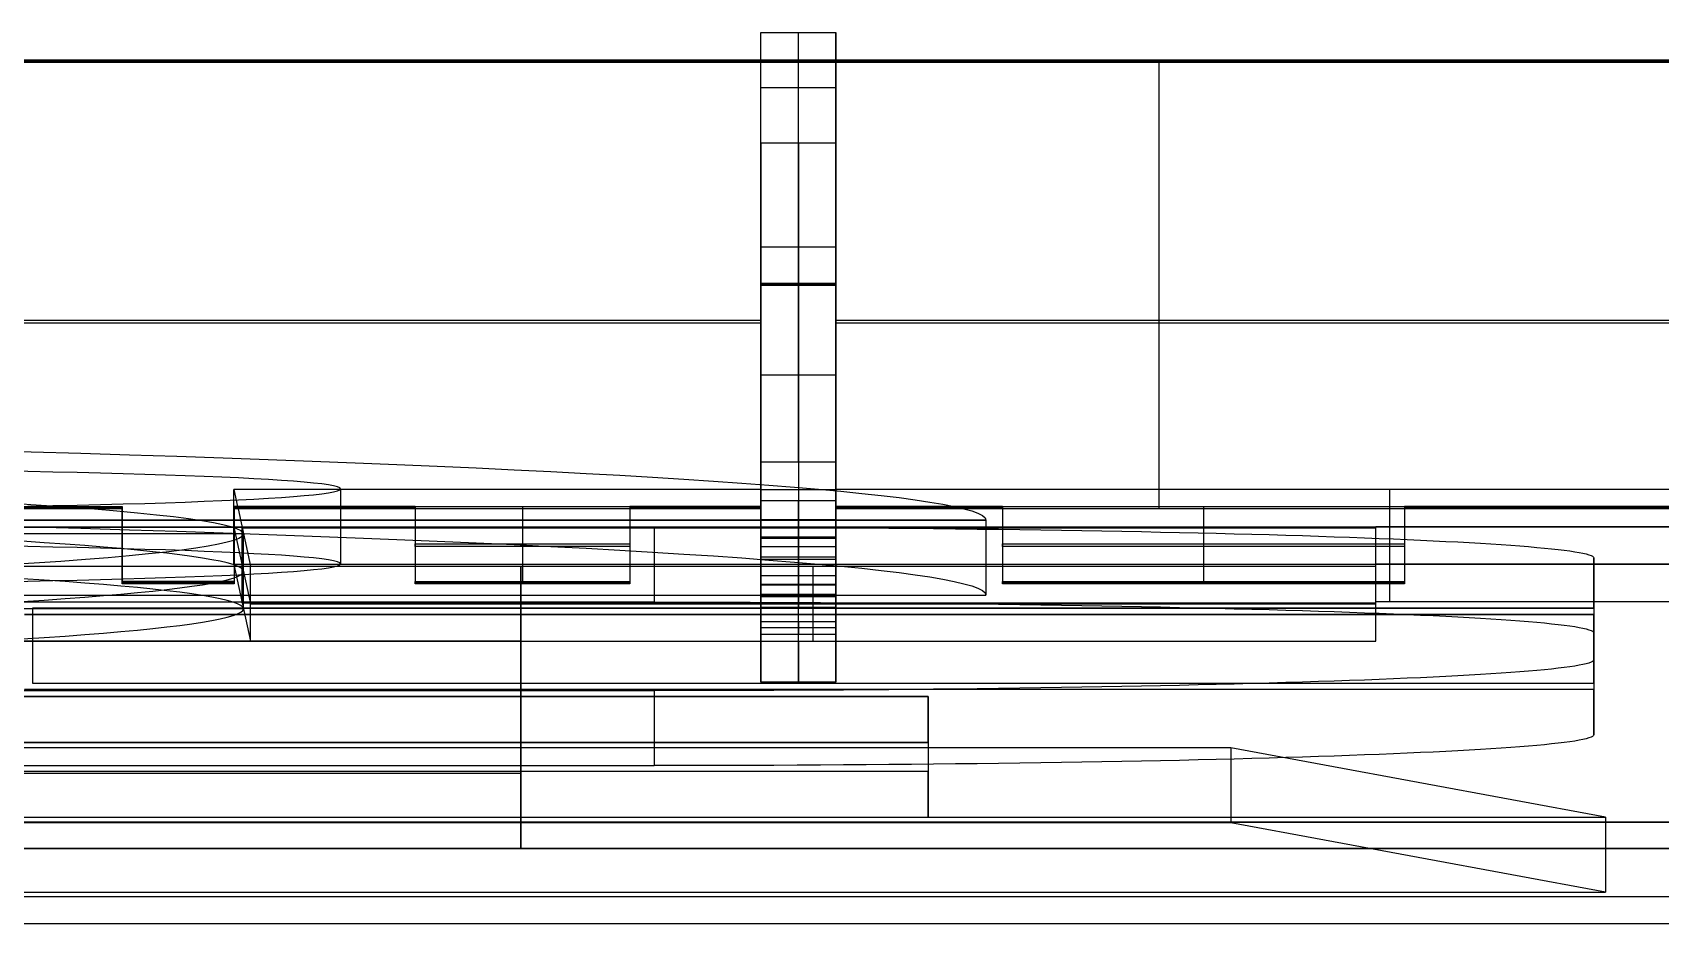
# Model space of a CAD drawing. Header units: millimetres. Extents: x 5204 to 20126, y 742 to 6062.
# Drawn here: x 12904.3 to 13121.3, y 2711.4 to 2830.2 of the extents above; entities that cross this region are included whole.
import ezdxf

# ---------------------------------------------------------------- set-up
doc = ezdxf.new("R2010")
doc.units = ezdxf.units.MM
doc.header["$MEASUREMENT"] = 0
doc.layers.add('DM', color=7, linetype='Continuous', true_color=0xbf3f3f)
doc.layers.add('LINEAS', color=5, linetype='Continuous', true_color=0x0000ff)

msp = doc.modelspace()

# ---------------------------------------------------------------- linework, layer by layer
at = {"layer": 'DM'}
for p, q in [((13001.36279, 2830.17044, 1195.14479), (13011.36279, 2830.17044, 1195.14479)), ((13001.36279, 2772.8856, 1267.23886), (13001.36279, 2830.17044, 1195.14479)), ((13001.36279, 2826.54795, 1084.55437), (13001.36279, 2830.17044, 1195.14479)), ((13006.36279, 2772.8856, 1267.23886), (13006.36279, 2830.17044, 1195.14479)), ((13006.36279, 2826.54795, 1084.55437), (13006.36279, 2830.17044, 1195.14479)), ((13011.36279, 2830.17044, 1195.14479), (13011.36279, 2772.8856, 1267.23886)), ((13011.36279, 2826.54795, 1084.55437), (13011.36279, 2830.17044, 1195.14479)), ((12800.28899, 2826.54795, 1084.55437), (13308.60892, 2826.54795, 1084.55437)), ((12800.28899, 2826.38425, 1079.55705), (13308.60892, 2826.38425, 1079.55705)), ((12800.28899, 2826.22056, 1074.55973), (13308.60892, 2826.22056, 1074.55973)), ((13001.36279, 2826.54795, 1084.55437), (13011.36279, 2826.54795, 1084.55437)), ((13001.36279, 2796.75673, 1085.53021), (13001.36279, 2826.54795, 1084.55437)), ((13001.36279, 2815.40153, 744.26781), (13001.36279, 2826.22056, 1074.55973)), ((13001.36279, 2826.22056, 1074.55973), (13011.36279, 2826.22056, 1074.55973)), ((13001.36279, 2796.42935, 1075.53557), (13001.36279, 2826.22056, 1074.55973)), ((13006.36279, 2815.40153, 744.26781), (13006.36279, 2826.22056, 1074.55973)), ((13011.36279, 2796.75673, 1085.53021), (13011.36279, 2826.54795, 1084.55437)), ((13011.36279, 2815.40153, 744.26781), (13011.36279, 2826.22056, 1074.55973)), ((13011.36279, 2796.42935, 1075.53557), (13011.36279, 2826.22056, 1074.55973)), ((13054.44895, 2826.22056, 1074.55973), (13054.44895, 2826.54795, 1084.55437)), ((13054.44895, 2766.96552, 1086.50605), (13054.44895, 2826.54795, 1084.55437)), ((13054.44895, 2766.63813, 1076.51141), (13054.44895, 2826.22056, 1074.55973)), ((13011.36279, 2822.78599, 969.7063), (13001.36279, 2822.78599, 969.7063)), ((13001.36279, 2763.20356, 971.65798), (13001.36279, 2822.78599, 969.7063)), ((13011.36279, 2763.20356, 971.65798), (13011.36279, 2822.78599, 969.7063)), ((13001.36279, 2815.40153, 744.26781), (13001.36279, 2753.52152, 676.0771)), ((13011.36279, 2815.40153, 744.26781), (13001.36279, 2815.40153, 744.26781)), ((13006.36279, 2815.40153, 744.26781), (13006.36279, 2753.52152, 676.0771)), ((13011.36279, 2753.52152, 676.0771), (13011.36279, 2815.40153, 744.26781)), ((13011.36279, 2801.52802, 1231.19182), (13001.36279, 2801.52802, 1231.19182)), ((13001.36279, 2796.75673, 1085.53021), (13011.36279, 2796.75673, 1085.53021)), ((13001.36279, 2766.96552, 1086.50605), (13001.36279, 2796.75673, 1085.53021)), ((13001.36279, 2796.42935, 1075.53557), (13001.36279, 2796.75673, 1085.53021)), ((13001.36279, 2766.96552, 1086.50605), (13001.36279, 2796.75673, 1085.53021)), ((13001.36279, 2796.75673, 1085.53021), (13011.36279, 2796.75673, 1085.53021)), ((13001.36279, 2796.42935, 1075.53557), (13001.36279, 2796.75673, 1085.53021)), ((13001.36279, 2791.75941, 1085.6939), (13001.36279, 2796.7234, 1237.23852)), ((13011.36279, 2796.59304, 1080.53289), (13001.36279, 2796.59304, 1080.53289)), ((13001.36279, 2796.59304, 1080.53289), (13001.36279, 2766.80183, 1081.50873)), ((13011.36279, 2796.59304, 1080.53289), (13001.36279, 2796.59304, 1080.53289)), ((13011.36279, 2796.42935, 1075.53557), (13001.36279, 2796.42935, 1075.53557)), ((13001.36279, 2796.42935, 1075.53557), (13001.36279, 2766.63813, 1076.51141)), ((13001.36279, 2796.42935, 1075.53557), (13001.36279, 2766.63813, 1076.51141)), ((13011.36279, 2796.42935, 1075.53557), (13001.36279, 2796.42935, 1075.53557)), ((13006.36279, 2796.75673, 1085.53021), (13006.36279, 2796.42935, 1075.53557)), ((13006.36279, 2796.75673, 1085.53021), (13006.36279, 2796.42935, 1075.53557)), ((13011.36279, 2796.75673, 1085.53021), (13011.36279, 2766.96552, 1086.50605)), ((13011.36279, 2796.42935, 1075.53557), (13011.36279, 2796.75673, 1085.53021)), ((13011.36279, 2796.75673, 1085.53021), (13011.36279, 2766.96552, 1086.50605)), ((13011.36279, 2796.42935, 1075.53557), (13011.36279, 2796.75673, 1085.53021)), ((13011.36279, 2791.75941, 1085.6939), (13011.36279, 2796.7234, 1237.23852)), ((13011.36279, 2766.80183, 1081.50873), (13011.36279, 2796.59304, 1080.53289)), ((13011.36279, 2766.63813, 1076.51141), (13011.36279, 2796.42935, 1075.53557)), ((13011.36279, 2766.63813, 1076.51141), (13011.36279, 2796.42935, 1075.53557)), ((13001.36279, 2791.75941, 1085.6939), (12754.11711, 2791.75941, 1085.6939)), ((13001.36279, 2791.43203, 1075.69926), (12754.11711, 2791.43203, 1075.69926)), ((13001.36279, 2791.43203, 1075.69926), (13001.36279, 2791.75941, 1085.6939)), ((13001.36279, 2779.2715, 704.45314), (13001.36279, 2791.43203, 1075.69926)), ((13011.36279, 2791.43203, 1075.69926), (13011.36279, 2791.75941, 1085.6939)), ((13354.7808, 2791.75941, 1085.6939), (13011.36279, 2791.75941, 1085.6939)), ((13011.36279, 2779.2715, 704.45314), (13011.36279, 2791.43203, 1075.69926)), ((13354.7808, 2791.43203, 1075.69926), (13011.36279, 2791.43203, 1075.69926)), ((13011.36279, 2784.46152, 710.17245), (13001.36279, 2784.46152, 710.17245)), ((13001.36279, 2781.86112, 1086.01813), (13001.36279, 2781.53374, 1076.02349)), ((13011.36279, 2781.86112, 1086.01813), (13011.36279, 2781.53374, 1076.02349)), ((13011.36279, 2772.8856, 1267.23886), (13001.36279, 2772.8856, 1267.23886)), ((13001.36279, 2772.8856, 1267.23886), (13001.36279, 2762.89096, 1267.56624)), ((13006.36279, 2772.8856, 1267.23886), (13006.36279, 2762.89096, 1267.56624)), ((13011.36279, 2772.8856, 1267.23886), (13011.36279, 2762.89096, 1267.56624)), ((12931.11074, 2759.22307, 1155.5902), (12931.11074, 2769.21771, 1155.26281)), ((12931.11074, 2769.21771, 1155.26281), (12931.60008, 2766.96552, 1086.50605)), ((13001.36279, 2769.21771, 1155.26281), (12931.11074, 2769.21771, 1155.26281)), ((12945.32162, 2769.32003, 1463.83791), (12945.32162, 2759.32539, 1464.1653)), ((13001.36279, 2759.22307, 1155.5902), (13001.36279, 2769.21771, 1155.26281)), ((13001.36279, 2769.21771, 1155.26281), (13001.36279, 2767.70407, 1109.05304)), ((13001.36279, 2769.21771, 1155.26281), (13011.36279, 2769.21771, 1155.26281)), ((13001.36279, 2759.22307, 1155.5902), (13001.36279, 2769.21771, 1155.26281)), ((13001.36279, 2769.21771, 1155.26281), (13001.36279, 2767.70407, 1109.05304)), ((13001.36279, 2769.21771, 1155.26281), (13011.36279, 2769.21771, 1155.26281)), ((13239.21879, 2769.21771, 1155.26281), (13011.36279, 2769.21771, 1155.26281)), ((13011.36279, 2759.22307, 1155.5902), (13011.36279, 2769.21771, 1155.26281)), ((13011.36279, 2769.21771, 1155.26281), (13011.36279, 2767.70407, 1109.05304)), ((13011.36279, 2759.22307, 1155.5902), (13011.36279, 2769.21771, 1155.26281)), ((13011.36279, 2769.21771, 1155.26281), (13011.36279, 2767.70407, 1109.05304)), ((13085.16477, 2759.22307, 1155.5902), (13085.16477, 2769.21771, 1155.26281)), ((13085.16477, 2766.96552, 1086.50605), (13085.16477, 2769.21771, 1155.26281)), ((12795.67267, 2766.96552, 1086.50605), (12916.19874, 2766.96552, 1086.50605)), ((12916.19874, 2766.80183, 1081.50873), (12795.67267, 2766.80183, 1081.50873)), ((12916.19874, 2766.63813, 1076.51141), (12795.67267, 2766.63813, 1076.51141)), ((12916.19874, 2766.96552, 1086.50605), (12916.19874, 2756.97088, 1086.83344)), ((12916.19874, 2766.63813, 1076.51141), (12916.19874, 2766.96552, 1086.50605)), ((12916.19874, 2756.80719, 1081.83612), (12916.19874, 2766.80183, 1081.50873)), ((12916.19874, 2756.64349, 1076.8388), (12916.19874, 2766.63813, 1076.51141)), ((12931.12633, 2766.96552, 1086.50605), (12931.12633, 2756.97088, 1086.83344)), ((12931.12633, 2766.63813, 1076.51141), (12931.12633, 2766.96552, 1086.50605)), ((12955.26469, 2766.96552, 1086.50605), (12931.12633, 2766.96552, 1086.50605)), ((12931.12633, 2766.80183, 1081.50873), (12931.12633, 2756.80719, 1081.83612)), ((12955.26469, 2766.80183, 1081.50873), (12931.12633, 2766.80183, 1081.50873)), ((12931.12633, 2766.63813, 1076.51141), (12931.12633, 2756.64349, 1076.8388)), ((12955.26469, 2766.63813, 1076.51141), (12931.12633, 2766.63813, 1076.51141)), ((12955.26469, 2766.96552, 1086.50605), (12931.60008, 2766.96552, 1086.50605)), ((12931.60008, 2766.96552, 1086.50605), (12931.67121, 2766.63813, 1076.51141)), ((12955.26469, 2766.63813, 1076.51141), (12931.67121, 2766.63813, 1076.51141)), ((12931.67121, 2766.63813, 1076.51141), (12933.33105, 2758.99874, 843.28991)), ((12955.26469, 2766.96552, 1086.50605), (12955.26469, 2756.97088, 1086.83344)), ((12955.26469, 2766.96552, 1086.50605), (12983.88376, 2766.96552, 1086.50605)), ((12955.26469, 2766.63813, 1076.51141), (12955.26469, 2766.96552, 1086.50605)), ((12955.26469, 2766.96552, 1086.50605), (12955.26469, 2756.97088, 1086.83344)), ((12955.26469, 2766.63813, 1076.51141), (12955.26469, 2766.96552, 1086.50605)), ((12955.26469, 2766.96552, 1086.50605), (12983.88376, 2766.96552, 1086.50605)), ((12955.26469, 2766.80183, 1081.50873), (12955.26469, 2756.80719, 1081.83612)), ((12955.26469, 2766.80183, 1081.50873), (12955.26469, 2756.80719, 1081.83612)), ((12955.26469, 2766.63813, 1076.51141), (12955.26469, 2756.64349, 1076.8388)), ((12983.88376, 2766.63813, 1076.51141), (12955.26469, 2766.63813, 1076.51141)), ((12955.26469, 2766.63813, 1076.51141), (12955.26469, 2756.64349, 1076.8388)), ((12983.88376, 2766.63813, 1076.51141), (12955.26469, 2766.63813, 1076.51141)), ((12969.57422, 2766.96552, 1086.50605), (12969.57422, 2756.97088, 1086.83344)), ((12969.57422, 2766.96552, 1086.50605), (12969.57422, 2756.97088, 1086.83344)), ((12969.57422, 2766.63813, 1076.51141), (12969.57422, 2756.64349, 1076.8388)), ((12969.57422, 2766.63813, 1076.51141), (12969.57422, 2756.64349, 1076.8388)), ((12983.88376, 2766.96552, 1086.50605), (12983.88376, 2756.97088, 1086.83344)), ((12983.88376, 2766.96552, 1086.50605), (12983.88376, 2766.63813, 1076.51141)), ((13001.36279, 2766.96552, 1086.50605), (12983.88376, 2766.96552, 1086.50605)), ((13001.36279, 2766.96552, 1086.50605), (12983.88376, 2766.96552, 1086.50605)), ((12983.88376, 2766.96552, 1086.50605), (12983.88376, 2756.97088, 1086.83344)), ((12983.88376, 2766.96552, 1086.50605), (12983.88376, 2766.63813, 1076.51141)), ((12983.88376, 2766.80183, 1081.50873), (12983.88376, 2756.80719, 1081.83612)), ((13001.36279, 2766.80183, 1081.50873), (12983.88376, 2766.80183, 1081.50873)), ((12983.88376, 2766.80183, 1081.50873), (12983.88376, 2756.80719, 1081.83612)), ((12983.88376, 2766.63813, 1076.51141), (12983.88376, 2756.64349, 1076.8388)), ((13001.36279, 2766.63813, 1076.51141), (12983.88376, 2766.63813, 1076.51141)), ((13001.36279, 2766.63813, 1076.51141), (12983.88376, 2766.63813, 1076.51141)), ((12983.88376, 2766.63813, 1076.51141), (12983.88376, 2756.64349, 1076.8388)), ((13001.36279, 2757.70943, 1109.38042), (13001.36279, 2767.70407, 1109.05304)), ((13001.36279, 2767.70407, 1109.05304), (13001.36279, 2766.96552, 1086.50605)), ((13011.36279, 2767.70407, 1109.05304), (13001.36279, 2767.70407, 1109.05304)), ((13001.36279, 2757.70943, 1109.38042), (13001.36279, 2767.70407, 1109.05304)), ((13011.36279, 2767.70407, 1109.05304), (13001.36279, 2767.70407, 1109.05304)), ((13001.36279, 2767.70407, 1109.05304), (13001.36279, 2766.96552, 1086.50605)), ((13001.36279, 2766.63813, 1076.51141), (13001.36279, 2766.96552, 1086.50605)), ((13001.36279, 2766.63813, 1076.51141), (13001.36279, 2766.96552, 1086.50605)), ((13001.36279, 2766.63813, 1076.51141), (13001.36279, 2766.96552, 1086.50605)), ((13001.36279, 2766.63813, 1076.51141), (13001.36279, 2765.25326, 1034.23283)), ((13001.36279, 2766.63813, 1076.51141), (13001.36279, 2765.25326, 1034.23283)), ((13006.36279, 2757.70943, 1109.38042), (13006.36279, 2767.70407, 1109.05304)), ((13006.36279, 2757.70943, 1109.38042), (13006.36279, 2767.70407, 1109.05304)), ((13011.36279, 2757.70943, 1109.38042), (13011.36279, 2767.70407, 1109.05304)), ((13011.36279, 2766.96552, 1086.50605), (13011.36279, 2767.70407, 1109.05304)), ((13011.36279, 2757.70943, 1109.38042), (13011.36279, 2767.70407, 1109.05304)), ((13011.36279, 2766.96552, 1086.50605), (13011.36279, 2767.70407, 1109.05304)), ((13033.56032, 2766.96552, 1086.50605), (13011.36279, 2766.96552, 1086.50605)), ((13011.36279, 2766.96552, 1086.50605), (13011.36279, 2766.63813, 1076.51141)), ((13011.36279, 2766.96552, 1086.50605), (13011.36279, 2766.63813, 1076.51141)), ((13011.36279, 2766.96552, 1086.50605), (13011.36279, 2766.63813, 1076.51141)), ((13033.56032, 2766.96552, 1086.50605), (13011.36279, 2766.96552, 1086.50605)), ((13033.56032, 2766.80183, 1081.50873), (13011.36279, 2766.80183, 1081.50873)), ((13011.36279, 2765.25326, 1034.23283), (13011.36279, 2766.63813, 1076.51141)), ((13033.56032, 2766.63813, 1076.51141), (13011.36279, 2766.63813, 1076.51141)), ((13011.36279, 2765.25326, 1034.23283), (13011.36279, 2766.63813, 1076.51141)), ((13033.56032, 2766.63813, 1076.51141), (13011.36279, 2766.63813, 1076.51141)), ((13033.56032, 2766.96552, 1086.50605), (13033.56032, 2756.97088, 1086.83344)), ((13033.56032, 2766.96552, 1086.50605), (13087.1364, 2766.96552, 1086.50605)), ((13033.56032, 2766.63813, 1076.51141), (13033.56032, 2766.96552, 1086.50605)), ((13033.56032, 2766.96552, 1086.50605), (13033.56032, 2756.97088, 1086.83344)), ((13033.56032, 2766.63813, 1076.51141), (13033.56032, 2766.96552, 1086.50605)), ((13033.56032, 2766.96552, 1086.50605), (13087.1364, 2766.96552, 1086.50605)), ((13033.56032, 2766.80183, 1081.50873), (13033.56032, 2756.80719, 1081.83612)), ((13033.56032, 2766.80183, 1081.50873), (13033.56032, 2756.80719, 1081.83612)), ((13033.56032, 2766.63813, 1076.51141), (13033.56032, 2756.64349, 1076.8388)), ((13087.1364, 2766.63813, 1076.51141), (13033.56032, 2766.63813, 1076.51141)), ((13033.56032, 2766.63813, 1076.51141), (13033.56032, 2756.64349, 1076.8388)), ((13087.1364, 2766.63813, 1076.51141), (13033.56032, 2766.63813, 1076.51141)), ((13060.34836, 2766.96552, 1086.50605), (13060.34836, 2756.97088, 1086.83344)), ((13060.34836, 2766.96552, 1086.50605), (13060.34836, 2756.97088, 1086.83344)), ((13060.34836, 2766.63813, 1076.51141), (13060.34836, 2756.64349, 1076.8388)), ((13060.34836, 2766.63813, 1076.51141), (13060.34836, 2756.64349, 1076.8388)), ((13085.16477, 2764.3077, 1005.36624), (13085.16477, 2766.63813, 1076.51141)), ((13087.1364, 2766.96552, 1086.50605), (13087.1364, 2756.97088, 1086.83344)), ((13168.41681, 2766.96552, 1086.50605), (13087.1364, 2766.96552, 1086.50605)), ((13087.1364, 2766.96552, 1086.50605), (13087.1364, 2766.63813, 1076.51141)), ((13168.41681, 2766.96552, 1086.50605), (13087.1364, 2766.96552, 1086.50605)), ((13087.1364, 2766.96552, 1086.50605), (13087.1364, 2756.97088, 1086.83344)), ((13087.1364, 2766.96552, 1086.50605), (13087.1364, 2766.63813, 1076.51141)), ((13087.1364, 2766.80183, 1081.50873), (13087.1364, 2756.80719, 1081.83612)), ((13168.41681, 2766.80183, 1081.50873), (13087.1364, 2766.80183, 1081.50873)), ((13087.1364, 2766.80183, 1081.50873), (13087.1364, 2756.80719, 1081.83612)), ((13087.1364, 2766.63813, 1076.51141), (13087.1364, 2756.64349, 1076.8388)), ((13168.41681, 2766.63813, 1076.51141), (13087.1364, 2766.63813, 1076.51141)), ((13168.41681, 2766.63813, 1076.51141), (13087.1364, 2766.63813, 1076.51141)), ((13087.1364, 2766.63813, 1076.51141), (13087.1364, 2756.64349, 1076.8388)), ((12294.89486, 2765.13574, 1336.09681), (13031.35586, 2765.13574, 1336.09681)), ((13001.36279, 2756.48402, 1071.97032), (13001.36279, 2766.47866, 1071.64293)), ((13001.36279, 2756.48402, 1071.97032), (13001.36279, 2766.47866, 1071.64293)), ((13001.36279, 2755.25862, 1034.56022), (13001.36279, 2765.25326, 1034.23283)), ((13001.36279, 2765.25326, 1034.23283), (13001.36279, 2761.57704, 922.00253)), ((13001.36279, 2765.25326, 1034.23283), (13011.36279, 2765.25326, 1034.23283)), ((13001.36279, 2755.25862, 1034.56022), (13001.36279, 2765.25326, 1034.23283)), ((13001.36279, 2765.25326, 1034.23283), (13011.36279, 2765.25326, 1034.23283)), ((13001.36279, 2765.25326, 1034.23283), (13001.36279, 2761.57704, 922.00253)), ((13006.36279, 2755.25862, 1034.56022), (13006.36279, 2765.25326, 1034.23283)), ((13006.36279, 2755.25862, 1034.56022), (13006.36279, 2765.25326, 1034.23283)), ((13011.36279, 2756.48402, 1071.97032), (13011.36279, 2766.47866, 1071.64293)), ((13011.36279, 2756.48402, 1071.97032), (13011.36279, 2766.47866, 1071.64293)), ((13011.36279, 2755.25862, 1034.56022), (13011.36279, 2765.25326, 1034.23283)), ((13011.36279, 2765.25326, 1034.23283), (13011.36279, 2761.57704, 922.00253)), ((13011.36279, 2755.25862, 1034.56022), (13011.36279, 2765.25326, 1034.23283)), ((13011.36279, 2765.25326, 1034.23283), (13011.36279, 2761.57704, 922.00253)), ((13031.35586, 2765.13574, 1336.09681), (13031.35586, 2755.1411, 1336.4242)), ((12987.11676, 2764.21276, 1307.91942), (12337.61473, 2764.21276, 1307.91942)), ((12987.11676, 2764.21276, 1307.91942), (12339.13396, 2764.21276, 1307.91942)), ((13001.36279, 2764.22039, 1155.4265), (12931.11074, 2764.22039, 1155.4265)), ((12931.11074, 2764.22039, 1155.4265), (12933.33105, 2754.00142, 843.4536)), ((12932.22089, 2754.11358, 999.60374), (12932.22089, 2764.10822, 999.27636)), ((12932.22089, 2764.10822, 999.27636), (13001.36279, 2764.10822, 999.27636)), ((12987.11676, 2764.21276, 1307.91942), (12987.11676, 2754.21813, 1308.24681)), ((13011.36279, 2764.22039, 1155.4265), (13001.36279, 2764.22039, 1155.4265)), ((13001.36279, 2764.10822, 999.27636), (13011.36279, 2764.10822, 999.27636)), ((13001.36279, 2764.10822, 999.27636), (13011.36279, 2764.10822, 999.27636)), ((13011.36279, 2762.89096, 1267.56624), (13001.36279, 2762.89096, 1267.56624)), ((13001.36279, 2762.89096, 1267.56624), (13001.36279, 2759.22307, 1155.5902)), ((13011.36279, 2762.70675, 1109.21673), (13001.36279, 2762.70675, 1109.21673)), ((13001.36279, 2762.70675, 1109.21673), (13001.36279, 2760.25594, 1034.39652)), ((13011.36279, 2762.70675, 1109.21673), (13001.36279, 2762.70675, 1109.21673)), ((13001.36279, 2762.70675, 1109.21673), (13001.36279, 2760.25594, 1034.39652)), ((13006.36279, 2762.89096, 1267.56624), (13006.36279, 2759.22307, 1155.5902)), ((13239.21879, 2764.22039, 1155.4265), (13011.36279, 2764.22039, 1155.4265)), ((13011.36279, 2764.10822, 999.27636), (13083.30802, 2764.10822, 999.27636)), ((13011.36279, 2762.89096, 1267.56624), (13011.36279, 2759.22307, 1155.5902)), ((13011.36279, 2760.25594, 1034.39652), (13011.36279, 2762.70675, 1109.21673)), ((13011.36279, 2760.25594, 1034.39652), (13011.36279, 2762.70675, 1109.21673)), ((13083.30802, 2754.31306, 1005.69363), (13083.30802, 2764.3077, 1005.36624)), ((13083.30802, 2758.99874, 843.28991), (13083.30802, 2764.3077, 1005.36624)), ((13083.30802, 2764.3077, 1005.36624), (13239.21879, 2764.3077, 1005.36624)), ((12916.19874, 2761.9682, 1086.66974), (12916.19874, 2761.64081, 1076.6751)), ((12931.12633, 2761.9682, 1086.66974), (12931.12633, 2761.64081, 1076.6751)), ((12955.26469, 2761.64081, 1076.6751), (12955.26469, 2761.9682, 1086.66974)), ((12955.26469, 2761.9682, 1086.66974), (12983.88376, 2761.9682, 1086.66974)), ((12955.26469, 2761.64081, 1076.6751), (12955.26469, 2761.9682, 1086.66974)), ((12955.26469, 2761.9682, 1086.66974), (12983.88376, 2761.9682, 1086.66974)), ((12983.88376, 2761.64081, 1076.6751), (12955.26469, 2761.64081, 1076.6751)), ((12983.88376, 2761.64081, 1076.6751), (12955.26469, 2761.64081, 1076.6751)), ((12983.88376, 2761.9682, 1086.66974), (12983.88376, 2761.64081, 1076.6751)), ((12983.88376, 2761.9682, 1086.66974), (12983.88376, 2761.64081, 1076.6751)), ((13001.36279, 2751.5824, 922.32991), (13001.36279, 2761.57704, 922.00253)), ((13001.36279, 2761.57704, 922.00253), (13001.36279, 2759.95338, 872.43414)), ((13011.36279, 2761.57704, 922.00253), (13001.36279, 2761.57704, 922.00253)), ((13001.36279, 2751.5824, 922.32991), (13001.36279, 2761.57704, 922.00253)), ((13011.36279, 2761.57704, 922.00253), (13001.36279, 2761.57704, 922.00253)), ((13001.36279, 2761.57704, 922.00253), (13001.36279, 2759.95338, 872.43414)), ((13001.36279, 2750.77057, 897.54572), (13001.36279, 2760.76521, 897.21833)), ((13001.36279, 2750.77057, 897.54572), (13001.36279, 2760.76521, 897.21833)), ((13001.36279, 2760.25594, 1034.39652), (13011.36279, 2760.25594, 1034.39652)), ((13001.36279, 2760.25594, 1034.39652), (13011.36279, 2760.25594, 1034.39652)), ((13006.36279, 2751.5824, 922.32991), (13006.36279, 2761.57704, 922.00253)), ((13006.36279, 2751.5824, 922.32991), (13006.36279, 2761.57704, 922.00253)), ((13011.36279, 2751.5824, 922.32991), (13011.36279, 2761.57704, 922.00253)), ((13011.36279, 2759.95338, 872.43414), (13011.36279, 2761.57704, 922.00253)), ((13011.36279, 2751.5824, 922.32991), (13011.36279, 2761.57704, 922.00253)), ((13011.36279, 2759.95338, 872.43414), (13011.36279, 2761.57704, 922.00253)), ((13011.36279, 2750.77057, 897.54572), (13011.36279, 2760.76521, 897.21833)), ((13011.36279, 2750.77057, 897.54572), (13011.36279, 2760.76521, 897.21833)), ((13033.56032, 2761.64081, 1076.6751), (13033.56032, 2761.9682, 1086.66974)), ((13033.56032, 2761.9682, 1086.66974), (13087.1364, 2761.9682, 1086.66974)), ((13033.56032, 2761.64081, 1076.6751), (13033.56032, 2761.9682, 1086.66974)), ((13033.56032, 2761.9682, 1086.66974), (13087.1364, 2761.9682, 1086.66974)), ((13087.1364, 2761.64081, 1076.6751), (13033.56032, 2761.64081, 1076.6751)), ((13087.1364, 2761.64081, 1076.6751), (13033.56032, 2761.64081, 1076.6751)), ((13083.30802, 2751.65858, 924.65546), (13083.30802, 2761.65322, 924.32807)), ((13087.1364, 2761.9682, 1086.66974), (13087.1364, 2761.64081, 1076.6751)), ((13087.1364, 2761.9682, 1086.66974), (13087.1364, 2761.64081, 1076.6751)), ((13112.36575, 2753.42383, 978.54625), (13112.36575, 2760.11231, 1182.73758)), ((13112.36575, 2760.11231, 1182.73758), (13112.36575, 2750.11767, 1183.06496)), ((12897.93692, 2758.99874, 843.28991), (12969.3354, 2758.99874, 843.28991)), ((12931.11074, 2759.22307, 1155.5902), (12933.33105, 2749.0041, 843.61729)), ((13001.36279, 2759.22307, 1155.5902), (12931.11074, 2759.22307, 1155.5902)), ((12933.33105, 2749.0041, 843.61729), (12933.33105, 2758.99874, 843.28991)), ((12933.33105, 2758.99874, 843.28991), (13001.36279, 2758.99874, 843.28991)), ((12969.3354, 2749.0041, 843.61729), (12969.3354, 2758.99874, 843.28991)), ((12969.3354, 2758.99874, 843.28991), (12969.3354, 2731.35451, -0.65477)), ((13001.36279, 2749.95874, 872.76153), (13001.36279, 2759.95338, 872.43414)), ((13001.36279, 2759.95338, 872.43414), (13001.36279, 2758.99874, 843.28991)), ((13001.36279, 2759.95338, 872.43414), (13011.36279, 2759.95338, 872.43414)), ((13001.36279, 2749.95874, 872.76153), (13001.36279, 2759.95338, 872.43414)), ((13001.36279, 2759.95338, 872.43414), (13011.36279, 2759.95338, 872.43414)), ((13001.36279, 2759.95338, 872.43414), (13001.36279, 2758.99874, 843.28991)), ((13011.36279, 2759.22307, 1155.5902), (13001.36279, 2759.22307, 1155.5902)), ((13011.36279, 2759.22307, 1155.5902), (13001.36279, 2759.22307, 1155.5902)), ((13001.36279, 2758.99874, 843.28991), (13001.36279, 2749.0041, 843.61729)), ((13001.36279, 2758.99874, 843.28991), (13011.36279, 2758.99874, 843.28991)), ((13001.36279, 2758.99874, 843.28991), (13001.36279, 2749.0041, 843.61729)), ((13001.36279, 2758.99874, 843.28991), (13011.36279, 2758.99874, 843.28991)), ((13006.36279, 2749.95874, 872.76153), (13006.36279, 2759.95338, 872.43414)), ((13006.36279, 2749.95874, 872.76153), (13006.36279, 2759.95338, 872.43414)), ((13008.31953, 2749.0041, 843.61729), (13008.31953, 2758.99874, 843.28991)), ((13011.36279, 2749.95874, 872.76153), (13011.36279, 2759.95338, 872.43414)), ((13011.36279, 2759.95338, 872.43414), (13011.36279, 2758.99874, 843.28991)), ((13011.36279, 2749.95874, 872.76153), (13011.36279, 2759.95338, 872.43414)), ((13011.36279, 2759.95338, 872.43414), (13011.36279, 2758.99874, 843.28991)), ((13239.21879, 2759.22307, 1155.5902), (13011.36279, 2759.22307, 1155.5902)), ((13011.36279, 2758.99874, 843.28991), (13011.36279, 2749.0041, 843.61729)), ((13011.36279, 2758.99874, 843.28991), (13083.30802, 2758.99874, 843.28991)), ((13011.36279, 2758.99874, 843.28991), (13011.36279, 2749.0041, 843.61729)), ((13083.30802, 2754.00142, 843.4536), (13083.30802, 2759.31038, 1005.52993)), ((13083.30802, 2759.31038, 1005.52993), (13239.21879, 2759.31038, 1005.52993)), ((13083.30802, 2749.0041, 843.61729), (13083.30802, 2758.99874, 843.28991)), ((13085.16477, 2756.97088, 1086.83344), (13085.16477, 2759.22307, 1155.5902)), ((12931.12633, 2756.97088, 1086.83344), (12916.19874, 2756.97088, 1086.83344)), ((12916.19874, 2756.97088, 1086.83344), (12916.19874, 2756.64349, 1076.8388)), ((12931.12633, 2756.80719, 1081.83612), (12916.19874, 2756.80719, 1081.83612)), ((12931.12633, 2756.64349, 1076.8388), (12916.19874, 2756.64349, 1076.8388)), ((12923.66253, 2756.64349, 1076.8388), (12923.66253, 2756.97088, 1086.83344)), ((12931.12633, 2756.64349, 1076.8388), (12931.12633, 2756.97088, 1086.83344)), ((12955.26469, 2756.64349, 1076.8388), (12955.26469, 2756.97088, 1086.83344)), ((12955.26469, 2756.97088, 1086.83344), (12983.88376, 2756.97088, 1086.83344)), ((12955.26469, 2756.64349, 1076.8388), (12955.26469, 2756.97088, 1086.83344)), ((12955.26469, 2756.97088, 1086.83344), (12983.88376, 2756.97088, 1086.83344)), ((12955.26469, 2756.80719, 1081.83612), (12983.88376, 2756.80719, 1081.83612)), ((12983.88376, 2756.64349, 1076.8388), (12955.26469, 2756.64349, 1076.8388)), ((12983.88376, 2756.64349, 1076.8388), (12955.26469, 2756.64349, 1076.8388)), ((12969.57422, 2756.97088, 1086.83344), (12969.57422, 2756.64349, 1076.8388)), ((12983.88376, 2756.97088, 1086.83344), (12983.88376, 2756.64349, 1076.8388)), ((12983.88376, 2756.97088, 1086.83344), (12983.88376, 2756.64349, 1076.8388)), ((13011.36279, 2757.70943, 1109.38042), (13001.36279, 2757.70943, 1109.38042)), ((13001.36279, 2757.70943, 1109.38042), (13001.36279, 2755.25862, 1034.56022)), ((13011.36279, 2757.70943, 1109.38042), (13001.36279, 2757.70943, 1109.38042)), ((13001.36279, 2757.70943, 1109.38042), (13001.36279, 2755.25862, 1034.56022)), ((13011.36279, 2756.57972, 922.16622), (13001.36279, 2756.57972, 922.16622)), ((13001.36279, 2756.57972, 922.16622), (13001.36279, 2754.95606, 872.59783)), ((13011.36279, 2756.57972, 922.16622), (13001.36279, 2756.57972, 922.16622)), ((13001.36279, 2756.57972, 922.16622), (13001.36279, 2754.95606, 872.59783)), ((13011.36279, 2756.48402, 1071.97032), (13001.36279, 2756.48402, 1071.97032)), ((13006.36279, 2757.70943, 1109.38042), (13006.36279, 2755.25862, 1034.56022)), ((13011.36279, 2755.25862, 1034.56022), (13011.36279, 2757.70943, 1109.38042)), ((13011.36279, 2755.25862, 1034.56022), (13011.36279, 2757.70943, 1109.38042)), ((13011.36279, 2754.95606, 872.59783), (13011.36279, 2756.57972, 922.16622)), ((13011.36279, 2754.95606, 872.59783), (13011.36279, 2756.57972, 922.16622)), ((13033.56032, 2756.64349, 1076.8388), (13033.56032, 2756.97088, 1086.83344)), ((13033.56032, 2756.97088, 1086.83344), (13087.1364, 2756.97088, 1086.83344)), ((13033.56032, 2756.64349, 1076.8388), (13033.56032, 2756.97088, 1086.83344)), ((13033.56032, 2756.97088, 1086.83344), (13087.1364, 2756.97088, 1086.83344)), ((13033.56032, 2756.80719, 1081.83612), (13087.1364, 2756.80719, 1081.83612)), ((13087.1364, 2756.64349, 1076.8388), (13033.56032, 2756.64349, 1076.8388)), ((13087.1364, 2756.64349, 1076.8388), (13033.56032, 2756.64349, 1076.8388)), ((13060.34836, 2756.97088, 1086.83344), (13060.34836, 2756.64349, 1076.8388)), ((13085.16477, 2754.31306, 1005.69363), (13085.16477, 2756.64349, 1076.8388)), ((13087.1364, 2756.97088, 1086.83344), (13087.1364, 2756.64349, 1076.8388)), ((13087.1364, 2756.97088, 1086.83344), (13087.1364, 2756.64349, 1076.8388)), ((12294.89486, 2755.1411, 1336.4242), (13031.35586, 2755.1411, 1336.4242)), ((12987.11676, 2754.21813, 1308.24681), (12339.13396, 2754.21813, 1308.24681)), ((12932.22089, 2754.11358, 999.60374), (13083.30802, 2754.11358, 999.60374)), ((12933.33105, 2754.00142, 843.4536), (13001.36279, 2754.00142, 843.4536)), ((13001.36279, 2755.25862, 1034.56022), (13011.36279, 2755.25862, 1034.56022)), ((13001.36279, 2755.25862, 1034.56022), (13011.36279, 2755.25862, 1034.56022)), ((13001.36279, 2754.95606, 872.59783), (13011.36279, 2754.95606, 872.59783)), ((13001.36279, 2754.95606, 872.59783), (13011.36279, 2754.95606, 872.59783)), ((13001.36279, 2754.00142, 843.4536), (13011.36279, 2754.00142, 843.4536)), ((13001.36279, 2753.52152, 676.0771), (13011.36279, 2753.52152, 676.0771)), ((13001.36279, 2743.52688, 676.40448), (13001.36279, 2753.52152, 676.0771)), ((13006.36279, 2743.52688, 676.40448), (13006.36279, 2753.52152, 676.0771)), ((13011.36279, 2754.00142, 843.4536), (13083.30802, 2754.00142, 843.4536)), ((13011.36279, 2743.52688, 676.40448), (13011.36279, 2753.52152, 676.0771)), ((13083.30802, 2749.0041, 843.61729), (13083.30802, 2754.31306, 1005.69363)), ((13083.30802, 2754.31306, 1005.69363), (13239.21879, 2754.31306, 1005.69363)), ((13112.36575, 2752.56347, 952.28051), (12903.18876, 2752.56347, 952.28051)), ((12904.27332, 2753.42383, 978.54625), (12904.27332, 2743.42919, 978.87363)), ((12904.27332, 2753.42383, 978.54625), (13112.36575, 2753.42383, 978.54625)), ((13011.36279, 2751.5824, 922.32991), (13001.36279, 2751.5824, 922.32991)), ((13001.36279, 2751.5824, 922.32991), (13001.36279, 2749.95874, 872.76153)), ((13011.36279, 2751.5824, 922.32991), (13001.36279, 2751.5824, 922.32991)), ((13001.36279, 2751.5824, 922.32991), (13001.36279, 2749.95874, 872.76153)), ((13006.36279, 2751.5824, 922.32991), (13006.36279, 2749.95874, 872.76153)), ((13011.36279, 2749.95874, 872.76153), (13011.36279, 2751.5824, 922.32991)), ((13011.36279, 2749.95874, 872.76153), (13011.36279, 2751.5824, 922.32991)), ((13112.36575, 2753.42383, 978.54625), (13112.36575, 2743.42919, 978.87363)), ((13112.36575, 2746.51302, 767.56767), (13112.36575, 2752.56347, 952.28051)), ((13112.36575, 2752.56347, 952.28051), (13112.36575, 2742.56883, 952.6079)), ((13011.36279, 2750.77057, 897.54572), (13001.36279, 2750.77057, 897.54572)), ((13001.36279, 2749.95874, 872.76153), (13011.36279, 2749.95874, 872.76153)), ((13001.36279, 2749.95874, 872.76153), (13011.36279, 2749.95874, 872.76153)), ((13112.36575, 2743.42919, 978.87363), (13112.36575, 2750.11767, 1183.06496)), ((12969.3354, 2749.0041, 843.61729), (12897.93692, 2749.0041, 843.61729)), ((12897.93692, 2749.0041, 843.61729), (12969.3354, 2749.0041, 843.61729)), ((12933.33105, 2749.0041, 843.61729), (13001.36279, 2749.0041, 843.61729)), ((12969.3354, 2721.35987, -0.32738), (12969.3354, 2749.0041, 843.61729)), ((12969.3354, 2749.0041, 843.61729), (12969.3354, 2721.35987, -0.32738)), ((13001.36279, 2749.0041, 843.61729), (13011.36279, 2749.0041, 843.61729)), ((13001.36279, 2749.0041, 843.61729), (13011.36279, 2749.0041, 843.61729)), ((13001.36279, 2749.0041, 843.61729), (13001.36279, 2743.52688, 676.40448)), ((13006.36279, 2749.0041, 843.61729), (13006.36279, 2743.52688, 676.40448)), ((13011.36279, 2749.0041, 843.61729), (13083.30802, 2749.0041, 843.61729)), ((13011.36279, 2749.0041, 843.61729), (13011.36279, 2743.52688, 676.40448)), ((13112.36575, 2746.51302, 767.56767), (13112.36575, 2736.51838, 767.89506)), ((12904.27332, 2743.42919, 978.87363), (13112.36575, 2743.42919, 978.87363)), ((13011.36279, 2743.52688, 676.40448), (13001.36279, 2743.52688, 676.40448)), ((12987.11676, 2742.41256, 642.38582), (12337.61473, 2742.41256, 642.38582)), ((12339.13396, 2742.41256, 642.38582), (12987.11676, 2742.41256, 642.38582)), ((13023.63936, 2741.62615, 618.37744), (12767.6816, 2741.62615, 618.37744)), ((13112.36575, 2742.56883, 952.6079), (12903.18876, 2742.56883, 952.6079)), ((12987.11676, 2742.41256, 642.38582), (12987.11676, 2732.41792, 642.71321)), ((13023.63936, 2735.51598, 431.84163), (13023.63936, 2741.62615, 618.37744)), ((13023.63936, 2741.62615, 618.37744), (13023.63936, 2731.63151, 618.70483)), ((13112.36575, 2736.51838, 767.89506), (13112.36575, 2742.56883, 952.6079)), ((13063.9849, 2734.77227, 409.13684), (12761.37298, 2734.77227, 409.13684)), ((12767.6816, 2735.51598, 431.84163), (13023.63936, 2735.51598, 431.84163)), ((13023.63936, 2735.51598, 431.84163), (13023.63936, 2725.52134, 432.16901)), ((13063.9849, 2734.77227, 409.13684), (13063.9849, 2724.77763, 409.46422)), ((13113.95192, 2725.53291, 127.07063), (13063.9849, 2734.77227, 409.13684)), ((12339.13396, 2732.41792, 642.71321), (12987.11676, 2732.41792, 642.71321)), ((13023.63936, 2731.63151, 618.70483), (12767.6816, 2731.63151, 618.70483)), ((12969.3354, 2731.35451, -0.65477), (12819.35843, 2731.35451, -0.65477)), ((12969.3354, 2721.35987, -0.32738), (12969.3354, 2731.35451, -0.65477)), ((13023.63936, 2725.52134, 432.16901), (13023.63936, 2731.63151, 618.70483)), ((12739.99383, 2725.53291, 127.07063), (13113.95192, 2725.53291, 127.07063)), ((12767.6816, 2725.52134, 432.16901), (13023.63936, 2725.52134, 432.16901)), ((13113.95192, 2725.53291, 127.07063), (13113.95192, 2715.53827, 127.39801)), ((13128.55553, 2724.89278, 107.52829), (12717.48807, 2724.89278, 107.52829)), ((13063.9849, 2724.77763, 409.46422), (12761.37298, 2724.77763, 409.46422)), ((13113.95192, 2715.53827, 127.39801), (13063.9849, 2724.77763, 409.46422)), ((12717.48807, 2721.35987, -0.32738), (13197.8115, 2721.35987, -0.32738)), ((12819.35843, 2721.35987, -0.32738), (12969.3354, 2721.35987, -0.32738)), ((12969.3354, 2721.35987, -0.32738), (12819.35843, 2721.35987, -0.32738)), ((13128.55553, 2714.89814, 107.85568), (12717.48807, 2714.89814, 107.85568)), ((12739.99383, 2715.53827, 127.39801), (13113.95192, 2715.53827, 127.39801)), ((12717.48807, 2711.36523), (13197.8115, 2711.36523))]:
    msp.add_line(p, q, dxfattribs=at)
at = {"layer": 'DM', "color": 18, "true_color": 0x000000}
for p, q in [((12795.67267, 2766.96552, 1086.50605), (12908.19835, 2766.96552, 1086.50605)), ((12912.50836, 2766.63813, 1076.51141), (12795.67267, 2766.63813, 1076.51141)), ((12932.3936, 2763.31337, 975.01044), (12668.66905, 2763.31337, 975.01044)), ((12932.3936, 2753.31873, 975.33782), (12932.3936, 2763.31337, 975.01044)), ((12932.3936, 2753.31873, 975.33782), (12393.85712, 2753.31873, 975.33782))]:
    msp.add_line(p, q, dxfattribs=at)
at = {"layer": 'DM', "extrusion": (0, 0.999464, -0.032738)}
for centre in [(-12865.661, 1553.71638, 2719.91181), (-12865.661, 1553.71638, 2709.91181)]:
    msp.add_circle(centre, 79.66062, dxfattribs=at)
at = {"layer": 'DM', "color": 18, "true_color": 0x000000, "extrusion": (0, 0.999464, -0.032738)}
for centre in [(-12663.12536, 1064.95429, 2724.91181), (-12663.12536, 1064.95429, 2719.91181)]:
    msp.add_circle(centre, 269.26824, dxfattribs=at)
at = {"layer": 'DM', "extrusion": (0, 0.999464, -0.032738)}
for centre, radius, start, end in [((-12663.12536, 1425.90677, 2719.91181), 368.2305, 0, 180), ((-12663.12536, 1425.90677, 2709.91181), 368.2305, 0, 180), ((-12987.11676, 1272.46528, 2719.91181), 125.24899, 90, 180), ((-12987.11676, 857.0727, 2719.91181), 125.24899, 180, 270)]:
    msp.add_arc(centre, radius, start, end, dxfattribs=at)
at = {"layer": 'DM', "color": 18, "true_color": 0x000000, "extrusion": (-6.22876e-15, 0.999464, -0.032738)}
msp.add_arc((-12663.12536, 1064.95429, 2729.91181), 269.26824, 91.1796877, 155.5253228, dxfattribs=at)
at = {"layer": 'DM', "color": 18, "true_color": 0x000000, "extrusion": (4.5151e-15, 0.999464, -0.032738)}
msp.add_arc((-12663.12536, 1064.95429, 2729.91181), 269.26824, 157.8425349, 268.8203123, dxfattribs=at)
at = {"layer": 'DM', "color": 18, "true_color": 0x000000, "extrusion": (1.19511e-11, 0.999464, -0.032738)}
msp.add_arc((-12663.1253, 1064.95426, 2729.91181), 269.2683, 155.5253231, 157.8425346, dxfattribs=at)
at = {"layer": 'DM', "extrusion": (7.46639e-15, 0.999464, -0.032738)}
msp.add_arc((-12987.11676, 1272.46528, 2719.91181), 125.24899, 90, 180, dxfattribs=at)
at = {"layer": 'DM', "extrusion": (-1.29251e-15, 0.999464, -0.032738)}
msp.add_arc((-12987.11676, 1272.46528, 2709.91181), 125.24899, 90, 180, dxfattribs=at)
at = {"layer": 'DM', "extrusion": (1.39311e-15, 0.999464, -0.032738)}
msp.add_arc((-12987.11676, 857.0727, 2719.91181), 125.24899, 180, 270, dxfattribs=at)
at = {"layer": 'DM', "extrusion": (-7.36579e-15, 0.999464, -0.032738)}
msp.add_arc((-12987.11676, 857.0727, 2709.91181), 125.24899, 180, 270, dxfattribs=at)
at = {"layer": 'LINEAS'}
for p, q in [((13031.35586, 2765.13574, 1336.09681), (12294.89486, 2765.13574, 1336.09681)), ((12339.13396, 2764.21276, 1307.91942), (12987.11676, 2764.21276, 1307.91942)), ((13112.36575, 2760.11231, 1182.73758), (13112.36575, 2753.42383, 978.54625)), ((12903.18876, 2752.56347, 952.28051), (13112.36575, 2752.56347, 952.28051)), ((13112.36575, 2753.42383, 978.54625), (12904.27332, 2753.42383, 978.54625)), ((13112.36575, 2752.56347, 952.28051), (13112.36575, 2746.51302, 767.56767)), ((12987.11676, 2742.41256, 642.38582), (12339.13396, 2742.41256, 642.38582)), ((12767.6816, 2741.62615, 618.37744), (13023.63936, 2741.62615, 618.37744)), ((13023.63936, 2741.62615, 618.37744), (13023.63936, 2735.51598, 431.84163)), ((13063.9849, 2734.77227, 409.13684), (12761.37298, 2734.77227, 409.13684)), ((13023.63936, 2735.51598, 431.84163), (12767.6816, 2735.51598, 431.84163)), ((13113.95192, 2725.53291, 127.07063), (13063.9849, 2734.77227, 409.13684)), ((12739.99383, 2725.53291, 127.07063), (13113.95192, 2725.53291, 127.07063)), ((12717.48807, 2724.89278, 107.52829), (13128.55553, 2724.89278, 107.52829)), ((13197.8115, 2721.35987, -0.32738), (12717.48807, 2721.35987, -0.32738))]:
    msp.add_line(p, q, dxfattribs=at)
at = {"layer": 'LINEAS', "extrusion": (0, 0.999464, -0.032738)}
msp.add_circle((-12865.661, 1553.71638, 2719.91181), 79.66062, dxfattribs=at)
for centre, radius, start, end in [((-12663.12536, 1425.90677, 2719.91181), 368.2305, 0, 180), ((-12987.11676, 1272.46528, 2719.91181), 125.24899, 90, 180), ((-12987.11676, 857.0727, 2719.91181), 125.24899, 180, 270)]:
    msp.add_arc(centre, radius, start, end, dxfattribs=at)

doc.saveas('drawing.dxf')
